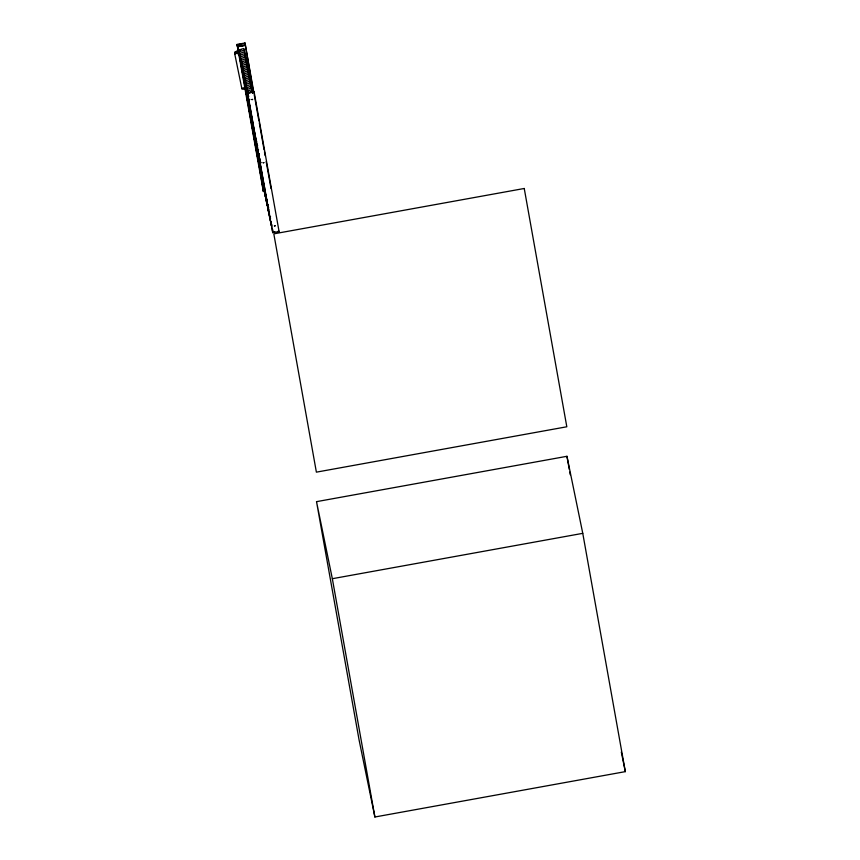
<?xml version="1.0" encoding="UTF-8"?>
<svg xmlns="http://www.w3.org/2000/svg" width="860" height="860" viewBox="0 0 860 860"><rect width="100%" height="100%" fill="white"/><g stroke="black" fill="none" stroke-linecap="round" stroke-linejoin="round"><path stroke-width="1.29" d="M241.897 88.806L243.348 87.763L245.078 88.236L243.627 89.279L241.897 88.806L234.673 53.578L236.941 52.492L237.844 53.008L237.166 53.804M240.564 58.899L241.112 58.534M241.273 62.328L242.144 61.78A6.063 1.87 -10.1 0 0 241.52 62.135M241.617 64.038L242.165 63.672M242.326 67.467L242.864 67.091M243.025 70.885L243.573 70.52A6.052 1.87 -10.1 0 1 243.896 70.337L243.573 70.52M244.079 76.024L244.627 75.658M244.788 79.453L245.326 79.077A6.052 1.87 -10.1 0 1 245.648 78.894L245.326 79.077M245.487 82.872L246.035 82.506A6.052 1.87 -10.1 0 1 246.358 82.323L246.035 82.506M245.842 84.592L246.379 84.216M246.54 88.01L247.411 87.462M247.594 93.149L248.142 92.772M248.303 96.567L248.841 96.202M249.002 99.996L249.55 99.631A6.052 1.87 -10.1 0 1 249.873 99.448M235.242 52.901L235.081 52.051L239.596 49.493M236.36 52.266L240.972 49.536M237.08 52.707L236.898 51.847L237.231 53.556L237.048 52.697L239.091 51.546M237.037 44.441L244.982 43L245.455 45.333L237.5 46.773L237.037 44.441L263.386 191.662L261.44 178.751M237.102 44.817L243.466 43.666M253.485 92.579L245.057 43.376M237.435 46.397L245.39 44.956M241.961 69.703L237.5 44.741L237.876 46.58L245.035 45.29L244.659 43.452M272.899 232.211A6.074 1.881 -10.1 0 0 272.642 232.404L279.113 231.738L254.151 92.031A6.869 2.118 -10.1 0 0 247.787 93.192L254.151 92.031M316.512 501.659L566.955 456.294L582.768 533.34L625.327 771.635L374.895 817L359.082 739.955L316.512 501.659L332.336 578.705L374.895 817M332.336 578.705L582.768 533.34M235.264 54.008L234.673 53.578M621.307 752.048L625.327 771.635M279.113 231.738L279.016 231.243A6.869 2.118 -10.1 0 0 277.973 231.297M235.081 52.051L235.285 53.03M566.955 456.294L569.298 469.452M569.771 472.086L570.245 474.72M244.982 43L253.904 92.633M254.205 94.611L258.903 120.884M259.301 122.84L264.063 149.791M264.461 151.747L265.17 155.692M266.17 161.615L271.029 188.533M252.904 93.02L251.679 86.204A6.063 1.87 -10.1 0 0 246.723 88.053L272.749 232.888M252.775 93.084L250.281 79.356A6.063 1.87 -10.1 0 0 245.315 81.206L271.244 225.556M252.539 92.73L248.873 72.509A6.063 1.87 -10.1 0 0 243.917 74.358L269.642 217.569M251.948 90.192L247.465 65.661A6.063 1.87 -10.1 0 0 242.509 67.499L268.438 211.85A6.074 1.881 -10.1 0 1 268.685 211.667M251.12 86.838L246.057 58.813A6.063 1.87 -10.1 0 0 241.101 60.651L267.03 205.002A6.074 1.881 -10.1 0 1 267.901 204.454M250.185 82.108L244.659 51.965A6.063 1.87 -10.1 0 0 239.693 53.804L265.418 197.015M247.723 69.649L243.95 48.536A6.063 1.87 -10.1 0 0 238.994 50.385L241.262 62.801M248.078 71.358L248.54 73.96M241.606 64.995L264.214 191.307A6.074 1.881 -10.1 0 1 264.461 191.113M237.876 46.58L263.687 191.092M242.423 72.337L242.896 74.96M245.949 92.041L246.422 94.665M246.884 97.298L248.056 103.867M248.529 106.489L250.636 118.314M251.109 120.938L255.807 147.221M256.269 149.844L258.387 161.669M258.86 164.292L259.322 166.926M259.795 169.549L260.967 176.117M260.29 163.174A6.16 1.903 -10.1 0 1 261.161 162.626M260.15 162.411A6.16 1.903 -10.1 0 1 260.698 162.046M271.438 225.589A6.16 1.903 -10.1 0 1 272.308 225.04M272.652 232.404A6.869 2.118 -10.1 0 1 273.136 232.232M274.157 231.942A6.869 2.118 -10.1 0 1 274.695 231.802M271.083 223.879A6.16 1.903 -10.1 0 1 271.341 223.697M259.935 161.465A6.16 1.903 -10.1 0 1 260.193 161.272M270.739 222.17A6.16 1.903 -10.1 0 1 271.276 221.794M259.838 159.562A6.16 1.903 -10.1 0 1 260.128 159.379M259.236 158.036A6.16 1.903 -10.1 0 1 259.483 157.853M270.029 218.741A6.16 1.903 -10.1 0 1 270.577 218.375M259.139 156.133A6.16 1.903 -10.1 0 1 259.43 155.95M269.675 217.032A6.16 1.903 -10.1 0 1 270.556 216.473M258.527 154.606A6.16 1.903 -10.1 0 1 259.397 154.058M269.33 215.322A6.16 1.903 -10.1 0 1 269.578 215.129M258.183 152.897A6.16 1.903 -10.1 0 1 258.43 152.714M268.976 213.602A6.16 1.903 -10.1 0 1 269.524 213.237M257.828 151.188A6.16 1.903 -10.1 0 1 258.376 150.812M257.473 149.479A6.16 1.903 -10.1 0 1 257.731 149.285M268.277 210.184A6.16 1.903 -10.1 0 1 268.815 209.808M257.376 147.576A6.16 1.903 -10.1 0 1 257.667 147.393M267.922 208.464A6.16 1.903 -10.1 0 1 268.793 207.916M256.774 146.049A6.16 1.903 -10.1 0 1 257.645 145.501M267.567 206.755A6.16 1.903 -10.1 0 1 267.825 206.572M256.42 144.34A6.16 1.903 -10.1 0 1 256.678 144.147M267.224 205.046A6.16 1.903 -10.1 0 1 267.761 204.669M256.065 142.62A6.16 1.903 -10.1 0 1 256.613 142.255M272.298 230.684A6.074 1.881 -10.1 0 1 273.168 230.136M271.943 228.975A6.074 1.881 -10.1 0 1 272.201 228.792M271.588 227.266A6.074 1.881 -10.1 0 1 272.136 226.889M270.889 223.837A6.074 1.881 -10.1 0 1 271.438 223.471M270.19 220.418A6.074 1.881 -10.1 0 1 270.438 220.225M259.795 160.702A6.16 1.903 -10.1 0 1 260.053 160.519M259.451 158.993A6.16 1.903 -10.1 0 1 259.989 158.616M259.096 157.283A6.16 1.903 -10.1 0 1 259.354 157.09M258.742 155.563A6.16 1.903 -10.1 0 1 259.29 155.198M258.398 153.854A6.16 1.903 -10.1 0 1 258.935 153.488M258.043 152.145A6.16 1.903 -10.1 0 1 258.301 151.951M257.688 150.425A6.16 1.903 -10.1 0 1 258.559 149.876M257.344 148.715A6.16 1.903 -10.1 0 1 257.591 148.533M256.989 147.006A6.16 1.903 -10.1 0 1 257.538 146.63M256.635 145.297A6.16 1.903 -10.1 0 1 257.183 144.921M249.572 79.421A6.052 1.87 -10.1 0 1 250.088 79.314M256.28 143.577A6.16 1.903 -10.1 0 1 256.828 143.212M255.936 141.868A6.16 1.903 -10.1 0 1 256.807 141.32M255.581 140.158A6.16 1.903 -10.1 0 1 255.839 139.965M255.226 138.439A6.16 1.903 -10.1 0 1 255.775 138.073M254.882 136.729A6.16 1.903 -10.1 0 1 255.42 136.364M254.528 135.02A6.16 1.903 -10.1 0 1 255.076 134.644M254.173 133.311A6.16 1.903 -10.1 0 1 254.721 132.934M242.853 69.219A6.063 1.87 -10.1 0 1 247.83 67.37M253.829 131.591A6.16 1.903 -10.1 0 1 254.076 131.408M253.474 129.881A6.16 1.903 -10.1 0 1 254.023 129.516M253.119 128.172A6.16 1.903 -10.1 0 1 253.377 127.979M268.073 210.141A6.074 1.881 -10.1 0 1 268.621 209.765M266.869 203.336A6.16 1.903 -10.1 0 1 267.127 203.143M267.729 208.432A6.074 1.881 -10.1 0 1 267.976 208.238M266.514 201.616A6.16 1.903 -10.1 0 1 267.062 201.251M266.159 199.907A6.16 1.903 -10.1 0 1 267.041 199.359M265.815 198.198A6.16 1.903 -10.1 0 1 266.062 198.004M266.675 203.293A6.074 1.881 -10.1 0 1 266.923 203.1M265.46 196.478A6.16 1.903 -10.1 0 1 266.331 195.929M251.496 120.368A6.16 1.903 -10.1 0 1 252.044 119.992M251.367 119.605A6.16 1.903 -10.1 0 1 251.614 119.422M247.777 93.192A6.063 1.87 -10.1 0 1 252.732 91.343M247.433 91.472A6.063 1.87 -10.1 0 1 252.388 89.633M247.078 89.763A6.063 1.87 -10.1 0 1 252.034 87.913M246.368 86.344A6.063 1.87 -10.1 0 1 251.335 84.495M255.721 140.911A6.16 1.903 -10.1 0 1 256.258 140.546M255.011 137.493A6.16 1.903 -10.1 0 1 255.56 137.116M254.667 135.772A6.16 1.903 -10.1 0 1 254.915 135.59M254.313 134.063A6.16 1.903 -10.1 0 1 254.861 133.698M265.106 194.768A6.16 1.903 -10.1 0 1 265.364 194.586M253.958 132.354A6.16 1.903 -10.1 0 1 254.216 132.16M246.025 84.624A6.063 1.87 -10.1 0 1 250.98 82.775M245.67 82.915A6.063 1.87 -10.1 0 1 250.625 81.066M250.464 86.387A6.16 1.903 -10.1 0 1 251.496 86.172M244.971 79.485A6.063 1.87 -10.1 0 1 249.927 77.647M244.616 77.776A6.063 1.87 -10.1 0 1 249.572 75.927M244.261 76.067A6.063 1.87 -10.1 0 1 249.228 74.218M243.563 72.638A6.063 1.87 -10.1 0 1 248.518 70.789M243.208 70.928A6.063 1.87 -10.1 0 1 248.164 69.079M242.154 65.79A6.063 1.87 -10.1 0 1 247.11 63.941M241.8 64.081A6.063 1.87 -10.1 0 1 246.766 62.232M241.456 62.371A6.063 1.87 -10.1 0 1 246.411 60.522M247.11 67.435A6.16 1.903 -10.1 0 1 247.626 67.327M266.32 201.584A6.074 1.881 -10.1 0 1 266.869 201.208M252.775 126.452A6.16 1.903 -10.1 0 1 253.313 126.087M245.702 60.587A6.063 1.87 -10.1 0 1 246.229 60.479A6.16 1.903 -10.1 0 0 245.702 60.587M252.421 124.743A6.16 1.903 -10.1 0 1 253.291 124.195M252.066 123.034A6.16 1.903 -10.1 0 1 252.324 122.851M264.762 193.059A6.16 1.903 -10.1 0 1 265.299 192.683M253.861 130.451A6.16 1.903 -10.1 0 1 254.151 130.268M264.407 191.35A6.16 1.903 -10.1 0 1 265.278 190.791M253.259 128.925A6.16 1.903 -10.1 0 1 253.807 128.559M264.052 189.63A6.16 1.903 -10.1 0 1 264.31 189.447M252.904 127.215A6.16 1.903 -10.1 0 1 253.162 127.033M263.708 187.921A6.16 1.903 -10.1 0 1 264.579 187.373M252.55 125.506A6.16 1.903 -10.1 0 1 253.421 124.947M263.353 186.212A6.16 1.903 -10.1 0 1 263.611 186.018M252.206 123.786A6.16 1.903 -10.1 0 1 252.453 123.603M240.746 58.942A6.063 1.87 -10.1 0 1 245.713 57.093M240.402 57.233A6.063 1.87 -10.1 0 1 245.358 55.384M240.048 55.513A6.063 1.87 -10.1 0 1 245.003 53.675M265.966 199.864A6.074 1.881 -10.1 0 1 266.224 199.681M265.267 196.446A6.074 1.881 -10.1 0 1 266.138 195.886M264.912 194.725A6.074 1.881 -10.1 0 1 265.17 194.543M264.558 193.016A6.074 1.881 -10.1 0 1 265.106 192.651M251.711 121.325A6.16 1.903 -10.1 0 1 252.259 120.948M262.999 184.492A6.16 1.903 -10.1 0 1 263.547 184.126M251.851 122.077A6.16 1.903 -10.1 0 1 252.399 121.711M239.349 52.094A6.063 1.87 -10.1 0 1 244.304 50.245M251.862 99.545L252.571 99.47L251.862 99.545M263.149 162.723L263.848 162.648L263.149 162.723M274.437 225.9L275.135 225.814L274.437 225.9M524.245 188.48L273.813 233.855L316.383 472.151L566.815 426.775L524.245 188.48M248.11 90.88A6.074 1.881 -10.1 0 0 247.239 91.439A6.16 1.903 -10.1 0 1 248.11 90.88M252.195 89.591A6.074 1.881 -10.1 0 0 251.679 89.687A6.16 1.903 -10.1 0 1 252.27 89.569M251.851 87.881A6.063 1.87 -10.1 0 0 251.324 87.978A6.16 1.903 -10.1 0 1 251.851 87.881M251.142 84.452A6.052 1.87 -10.1 0 0 250.625 84.559A6.16 1.903 -10.1 0 1 251.142 84.452M250.443 81.033A6.052 1.87 -10.1 0 0 249.927 81.13A6.16 1.903 -10.1 0 1 250.443 81.033M249.744 77.604A6.052 1.87 -10.1 0 0 249.217 77.701A6.16 1.903 -10.1 0 1 249.733 77.604M249.389 75.895A6.052 1.87 -10.1 0 0 248.873 75.992A6.16 1.903 -10.1 0 1 249.389 75.895M248.69 72.466A6.052 1.87 -10.1 0 0 248.164 72.573A6.16 1.903 -10.1 0 1 248.68 72.466M247.981 69.047A6.052 1.87 -10.1 0 0 247.465 69.144A6.16 1.903 -10.1 0 1 247.981 69.047M246.927 63.909A6.052 1.87 -10.1 0 0 246.411 64.005A6.16 1.903 -10.1 0 1 246.927 63.909M245.165 55.341A6.16 1.903 -10.1 0 0 244.649 55.448A6.063 1.87 -10.1 0 1 245.175 55.341M245.874 58.77A6.063 1.87 -10.1 0 0 245.358 58.867A6.16 1.903 -10.1 0 1 245.874 58.77M245.519 57.061A6.052 1.87 -10.1 0 0 245.003 57.158A6.16 1.903 -10.1 0 1 245.519 57.061"/></g></svg>
